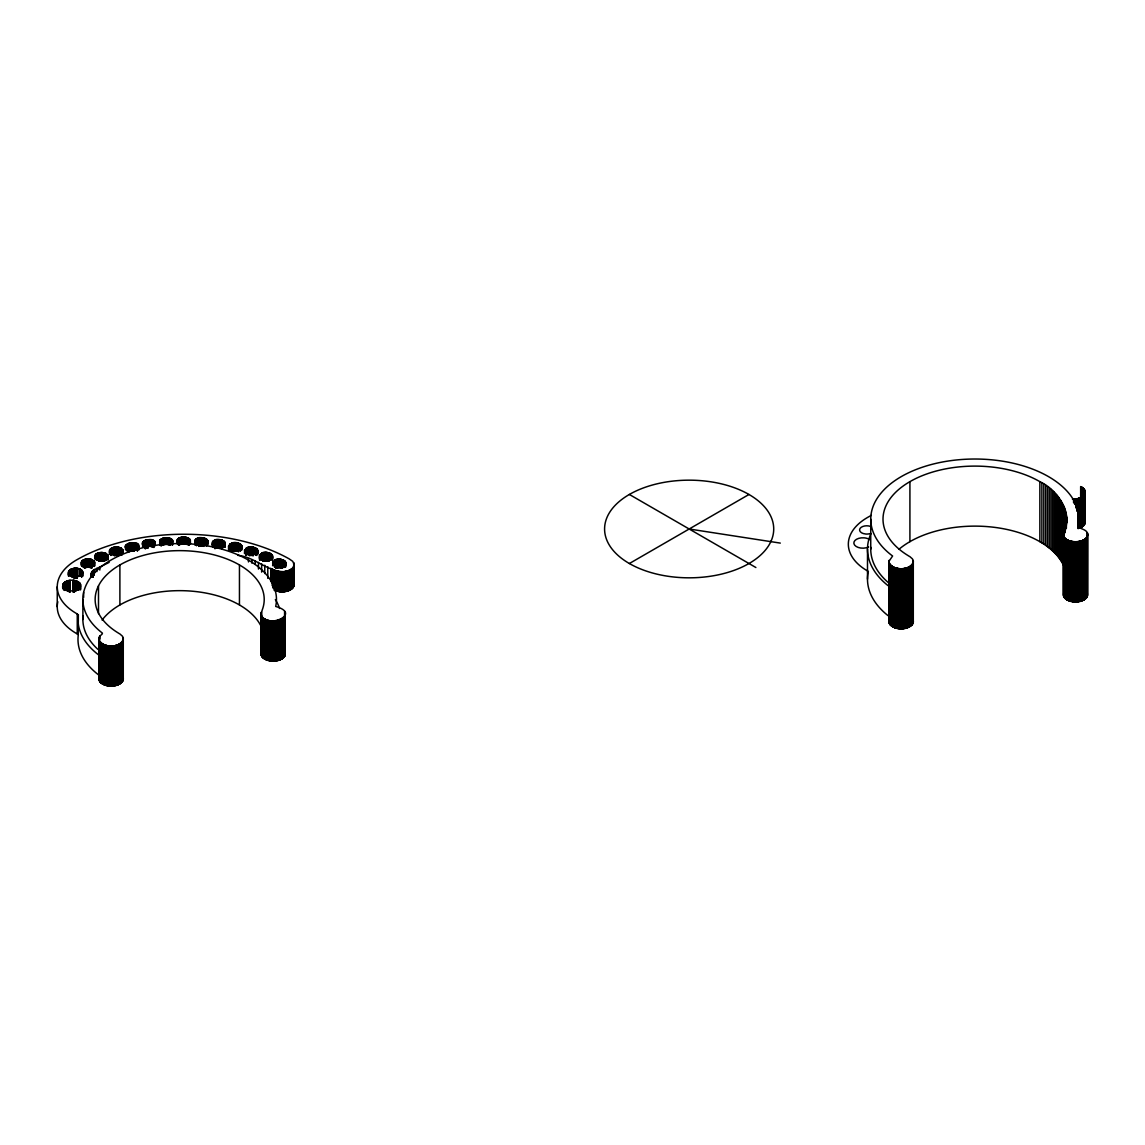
<?xml version="1.0" encoding="UTF-8"?>
<svg xmlns="http://www.w3.org/2000/svg" width="1145" height="1145" viewBox="0 0 1145 1145"><rect width="100%" height="100%" fill="white"/><g stroke="black" fill="none" stroke-linecap="round" stroke-linejoin="round"><path stroke-width="1.5" d="M91.242 573.717L93.79 569.995L109.147 562.395M98.856 638.767C97.998 635.446 105.082 634.044 101.375 632.298A96.795 55.876 0 0 1 155.605 545.321A96.795 55.876 0 0 1 275.702 606.449C306.058 615.223 256.051 632.426 262.176 610.099A84.53 48.806 0 0 0 157.366 552.377A84.53 48.806 0 0 0 118.049 632.856L119.051 633.5A12.252 7.07 0 0 1 119.896 633.958L122.415 636.176L123.345 638.767M98.856 678.785L99.028 677.683M123.345 638.996C120.411 648.585 101.79 648.585 98.856 638.996M123.345 679.014C120.411 688.589 101.79 688.589 98.856 679.014M294.165 564.771C293.535 569.609 287.781 571.283 283.631 571.67C267.114 571.512 254.505 556.756 237.874 555.368M294.165 584.78C291.961 592.724 280.597 592.91 274.256 590.19L274.256 570.181M888.863 561.479L892.599 556.012A104.138 60.127 0 0 1 883.625 490.189L885.242 488.543A104.138 60.127 0 0 1 1008.616 462.265A104.138 60.127 0 0 1 1078.204 526.686C1079.635 529.047 1088.437 529.348 1087.721 535.159C1086.533 540.225 1080.322 541.599 1075.813 541.742C1071.19 541.728 1064.979 540.512 1063.333 535.531C1073.237 514.549 1059.683 491.09 1039.86 481.644A91.886 53.056 0 0 0 910.948 481.057A91.886 53.056 0 0 0 907.899 555.468L909.073 556.212A12.252 7.07 0 0 1 909.917 556.67L912.436 558.889L913.366 561.479M888.863 621.506L889.121 620.175M913.366 561.708C910.432 571.283 891.798 571.283 888.863 561.708M913.366 621.721C910.432 631.31 891.798 631.31 888.863 621.721M1085.245 492.221C1084.315 497.86 1077.23 499.249 1072.421 499.177M1085.245 522.234L1083.442 525.827L1078.733 528.375L1078.733 498.361M135.783 550.044C149.909 536.146 107.458 546.222 133.822 550.487A6.755 3.907 0 0 0 134.509 550.387M294.165 564.557L292.734 561.351L289.098 558.832A155.033 89.51 0 0 0 280.697 554.466L280.325 554.294A151.483 87.464 0 0 0 80.107 557.958L77.173 559.59A65.494 37.814 0 0 0 77.259 613.949L78.189 615.767A101.69 58.71 0 0 0 99.329 655.441M78.347 614.579L78.189 635.776A101.69 58.71 0 0 0 99.329 675.45M1063.891 592.38C1060.8 605.09 1089.897 605.204 1087.163 592.552M62.861 584.794C63.404 592.809 79.592 592.981 80.737 585.152A9.003 5.195 0 0 0 80.422 584.093C76.2 577.738 60.814 579.055 62.775 588.673M68.571 571.885C69.015 577.853 78.948 577.896 82.283 574.089A7.171 4.136 0 0 0 82.64 573.473C83.17 565.387 64.907 566.889 68.514 576.078M228.585 546.036L229.057 548.24L231.82 550.044A6.755 3.907 0 0 0 233.78 550.487C251.385 550.63 235.169 535.903 228.585 546.036L228.513 549.772M109.82 550.301C109.505 554.581 115.559 555.411 118.751 554.667A6.755 3.907 0 0 0 120.611 554.08C130.172 546.966 105.555 542.959 109.705 554.252M81.481 562.152C81.138 567.004 88.523 567.519 91.915 566.117A6.755 3.907 0 0 0 93.461 565.286C99.415 557.629 77.874 556.055 81.424 565.687M261.69 651.448C257.983 664.458 288.683 664.315 284.604 651.305M95.035 555.611C94.505 560.234 101.418 560.993 104.71 559.905A6.755 3.907 0 0 0 106.428 559.189C114.171 551.976 91.643 548.942 95.035 558.946M177.131 543.746C173.825 532.082 199.001 538.322 186.864 544.49M170.906 544.49C179.965 534.443 150.138 537.377 163.034 545.077M244.572 550.072L244.758 552.276L246.991 554.08A6.755 3.907 0 0 0 248.851 554.667C271.064 555.039 244.844 537.449 244.5 553.607M212.355 542L212.283 544.991L215.875 547.138A6.755 3.907 0 0 0 217.922 547.439C237.444 545.65 211.782 531.595 212.355 545.335M259.428 555.425L259.428 557.443L261.174 559.189A6.755 3.907 0 0 0 262.892 559.905C285.992 561.751 260.588 542.2 259.342 558.946M272.71 562.209L272.71 564.227L274.456 565.973A6.755 3.907 0 0 0 276.174 566.689C299.274 568.535 273.87 548.985 272.624 565.73M194.936 540.368L195.237 543.345L199.43 545.406A6.755 3.907 0 0 0 201.534 545.55C219.94 542.386 193.233 530.321 194.836 543.904M154.861 545.535C158.869 533.184 130.015 543.116 148.263 547.424M154.017 546.194L152.958 546.737M629.406 563.512L748.959 494.483M871.173 515.407L868.253 517.053A65.494 37.814 0 0 0 868.339 571.412A107.401 62.002 0 0 0 888.005 615.624M689.175 529.004L780.303 543.102M871.188 526.657L868.869 525.97A7.171 4.136 0 0 0 860.167 528.303A7.171 4.136 0 0 0 863.273 533.541L865.763 534.028A7.171 4.136 0 0 0 870.772 533.355M180.738 544.49L177.776 542.787L177.131 540.411M1085.245 492.006L1084 489.001L1080.651 486.596L1080.651 527.645M629.406 494.483L755.886 567.519M57.822 601.74A65.494 37.814 0 0 0 77.259 633.944L78.347 634.588M898.882 549.357A91.886 53.056 0 0 1 1039.86 541.671C1050.28 547.711 1060.041 556.169 1064.564 567.605M91.242 573.888L92.373 576.45M293.721 582.805L294.165 584.565M1084.916 520.474L1085.245 522.02M913.109 620.175L913.366 621.506M123.102 677.468L123.345 678.785M1087.707 534.042L1087.693 595.4M1087.464 533.169L1087.435 596.273M1087.278 532.74L1087.249 596.702M1087.135 536.905L1087.006 597.132M1086.863 537.32L1086.719 597.547M1086.562 537.721L1086.562 597.747M1086.39 537.921L1086.39 597.948M1086.204 538.121L1086.018 598.334M1085.803 538.493L1085.803 598.52M1085.589 538.68L1085.589 598.706M1085.374 538.866L1085.374 598.892M1085.059 490.904L1085.059 523.337M1085.145 539.037L1085.145 599.064M1084.816 490.246L1084.816 523.995M1084.902 539.209L1084.902 599.236M1084.587 489.831L1084.587 524.424M1084.644 539.381L1084.644 599.408M1084.458 489.616L1084.458 524.625M1084.387 539.553L1084.387 599.565M1084.158 489.201L1084.158 525.04M1084.115 539.71L1084.115 599.722M1084 489.001L1084 525.24M1083.642 488.614L1083.642 525.627M1083.843 539.853L1083.843 599.88M1083.442 488.414L1083.442 525.827M1083.556 540.011L1083.556 600.023M1083.242 488.228L1083.242 526.013M1083.256 540.154L1083.256 600.166M1083.027 488.042L1083.027 526.199M1082.955 540.283L1082.955 600.309M1082.798 487.87L1082.798 526.371M1082.555 487.698L1082.555 526.543M1082.655 540.426L1082.655 600.438M1082.311 487.527L1082.311 526.714M1082.326 540.554L1082.326 600.567M1082.054 487.355L1082.054 526.886M1082.011 540.669L1082.011 600.696M1081.796 487.197L1081.796 527.043M1081.524 487.04L1081.524 527.201M1081.681 540.783L1081.681 600.81M1081.238 486.883L1081.238 527.358M1081.338 540.898L1081.338 600.91M1081.009 540.998L1081.009 601.025M1080.952 486.739L1080.952 527.501M1080.651 541.098L1080.651 601.111M1080.35 497.774L1080.35 527.788M1080.307 541.184L1080.307 601.211M1080.036 497.903L1080.036 527.917M1079.95 541.27L1079.95 601.282M1079.721 498.032L1079.721 528.045M1079.592 541.342L1079.592 601.368M1079.391 498.147L1079.391 528.16M1079.22 541.413L1079.22 601.44M1079.062 498.261L1079.062 528.274M1078.862 541.485L1078.862 601.497M1078.39 498.461L1078.39 528.475M1078.49 541.542L1078.49 601.554M1078.032 498.562L1078.032 528.575M1078.103 541.585L1078.103 601.612M1077.688 498.647L1077.688 511.014M1077.731 541.628L1077.731 601.655M1077.331 498.733L1077.331 511.085M1077.345 541.671L1077.345 601.697M1076.958 498.805L1076.958 511.171M1076.973 541.699L1076.973 601.726M1076.601 498.876L1076.601 507.707M1076.586 541.728L1076.586 601.74M1076.228 498.934L1076.228 507.765M1076.2 541.742L1076.2 601.755M1075.856 498.991L1075.856 507.822M1075.813 541.742L1075.813 601.769M1075.484 499.048L1075.484 504.344M1075.441 541.757L1075.441 601.769M1075.098 499.077L1075.098 504.372M1075.055 541.742L1075.055 601.769M1074.726 499.12L1074.726 504.415M1074.668 541.728L1074.668 601.755M1074.339 499.148L1074.339 502.684M1074.282 541.714L1074.282 601.74M1073.953 499.163L1073.953 502.698M1073.896 541.685L1073.896 601.712M1073.581 499.177L1073.581 502.712M1073.523 541.657L1073.523 601.683M1073.137 541.614L1073.137 601.64M1072.765 541.571L1072.765 601.597M1072.393 541.513L1072.393 601.54M1072.021 541.456L1072.021 601.483M1071.648 541.399L1071.648 601.411M1071.291 541.313L1071.291 601.34M1070.933 541.241L1070.933 601.268M1070.575 541.156L1070.575 601.182M1070.217 541.055L1070.217 601.082M1069.874 540.97L1069.874 600.982M1069.544 540.855L1069.544 600.882M1069.201 540.741L1069.201 600.767M1068.886 540.626L1068.886 600.653M1068.557 540.512L1068.557 600.524M1068.242 540.383L1068.242 600.395M1067.941 540.24L1067.941 600.266M1067.641 540.111L1067.641 600.123M1067.355 539.953L1067.355 599.98M1067.068 539.81L1067.068 599.837M1066.725 517.483L1066.725 522.778M1066.796 539.653L1066.796 599.679M1066.596 515.822L1066.596 522.879M1066.525 539.495L1066.525 599.508M1066.367 514.162L1066.367 528.289M1066.267 539.324L1066.267 599.35M1066.052 512.502L1066.052 528.389M1066.024 539.152L1066.024 599.178M1065.78 538.98L1065.78 599.007M1065.651 510.856L1065.651 528.503M1065.551 538.808L1065.551 598.821M1065.322 538.622L1065.322 598.649M1065.151 509.21L1065.151 532.625M1065.122 538.436L1065.122 598.463M1064.922 538.25L1064.922 598.262M1064.564 507.578L1064.564 532.296M1064.549 537.849L1064.735 598.076M1064.392 537.649L1064.392 597.676M1064.077 537.248L1064.235 597.475M1063.891 505.961L1063.948 597.06M1063.748 532.668L1063.719 596.631M1063.562 533.098L1063.533 596.202M1063.132 504.358L1063.29 595.328M1062.274 502.755L1062.274 562.782M1061.343 501.181L1061.343 561.207M1060.327 499.621L1060.327 559.647M1059.225 498.089L1059.225 558.102M1058.037 496.572L1058.037 556.584M1056.763 495.069L1056.763 555.096M1055.404 493.595L1055.404 553.622M1053.987 492.15L1053.987 552.176M1052.47 490.733L1052.47 550.745M1050.881 489.33L1050.881 549.357M1049.221 487.97L1049.221 547.997M1047.489 486.639L1047.489 546.666M1045.686 485.337L1045.686 545.364M1043.811 484.077L1043.811 544.09M1041.878 482.832L1041.878 542.859M1039.86 481.644L1039.86 541.671M913.295 560.821L913.295 622.393M913.18 560.377L913.109 623.052M913.023 563.24L912.823 623.696M912.708 563.884L912.579 624.111M912.436 564.299L912.436 624.326M912.279 564.499L912.121 624.726M911.95 564.9L911.95 624.927M911.763 565.1L911.763 625.113M911.563 565.286L911.563 625.313M911.348 565.473L911.348 625.499M911.134 565.659L910.919 625.857M910.676 566.016L910.676 626.029M910.432 566.188L910.432 626.2M910.175 566.346L910.175 626.372M909.917 481.644L909.917 541.671M909.917 566.517L909.917 626.53M909.645 566.675L909.645 626.687M909.359 566.818L909.359 626.845M909.073 566.975L909.073 626.988M908.772 567.104L908.772 627.131M908.472 567.247L908.472 627.274M908.157 567.376L908.157 627.403M907.842 567.505L907.842 627.532M907.513 567.619L907.513 627.646M907.183 567.734L907.183 627.761M906.854 567.848L906.854 627.861M906.511 567.949L906.511 627.961M906.153 568.034L906.153 628.061M905.809 568.12L905.809 628.147M905.452 568.206L905.452 628.233M905.08 568.278L905.08 628.304M904.722 568.349L904.722 628.376M904.35 568.407L904.35 628.433M903.977 568.464L903.977 628.49M903.605 568.521L903.605 628.533M903.219 568.564L903.219 628.576M902.847 568.593L902.847 628.619M902.46 568.621L902.46 628.648M902.074 568.636L902.074 628.662M901.688 568.65L901.688 628.677M901.301 568.664L901.301 628.691M900.929 568.664L900.929 628.691M900.543 568.65L900.543 628.677M900.156 568.636L900.156 628.662M899.77 568.621L899.77 628.648M899.383 568.593L899.383 628.619M899.011 568.564L899.011 628.576M898.625 568.521L898.625 628.533M898.252 568.464L898.252 628.49M897.88 568.407L897.88 628.433M897.508 568.349L897.508 628.376M897.15 568.278L897.15 628.304M896.778 568.206L896.778 628.233M896.421 568.12L896.421 628.147M896.077 568.034L896.077 628.061M895.719 567.949L895.719 627.961M895.376 567.848L895.376 627.861M895.046 567.734L895.046 627.761M894.717 567.619L894.717 627.646M894.388 567.505L894.388 627.532M894.073 567.376L894.073 627.403M893.758 567.247L893.758 627.274M893.458 567.104L893.458 627.131M893.157 566.975L893.157 626.988M892.871 566.818L892.871 626.845M892.585 566.675L892.585 626.687M892.313 566.517L892.313 626.53M892.055 566.346L892.055 626.372M891.798 566.188L891.798 626.2M891.554 566.016L891.554 626.029M891.311 565.845L891.311 625.857M890.882 565.473L891.096 625.685M890.667 565.286L890.667 625.313M890.466 565.1L890.466 625.113M890.28 564.9L890.28 624.927M889.951 564.499L890.109 624.726M889.794 564.299L889.794 624.326M889.522 563.884L889.651 624.111M889.207 563.24L889.407 623.696M889.05 560.377L889.121 623.052M888.935 560.821L888.935 622.393M870.744 519.157L870.744 549.171M867.495 549.171L867.495 579.184M294.036 563.669L294.036 585.667M293.821 563.011L293.821 586.326M293.721 562.796L293.621 586.755M293.506 566.961L293.378 587.17M293.234 567.376L293.234 587.371M293.077 567.577L292.92 587.786M292.734 567.977L292.734 587.986M292.548 568.163L292.548 588.172M292.361 568.364L292.147 588.559M291.932 568.736L291.932 588.745M291.703 568.908L291.703 588.916M291.474 569.079L291.474 589.088M291.231 569.251L291.231 589.26M290.973 569.423L290.973 589.432M290.715 569.58L290.715 589.589M290.429 569.738L290.429 589.747M290.157 569.895L290.157 589.904M289.871 570.038L289.871 590.047M289.57 570.181L289.57 590.19M289.27 570.324L289.27 590.333M288.955 570.453L288.955 590.462M288.64 570.582L288.64 590.577M288.311 570.697L288.311 590.706M287.982 570.811L287.982 590.82M287.638 570.911L287.638 590.92M287.295 571.011L287.295 591.02M286.951 571.112L286.951 591.121M286.594 571.198L286.594 591.206M286.236 571.283L286.236 591.292M285.763 562.209L285.849 565.73M285.878 571.355L285.878 591.364M285.549 561.809L285.663 567.004M285.506 571.427L285.506 591.435M285.262 561.436L285.42 566.632M285.234 612.575L285.205 655.241M285.091 561.265L285.091 566.26M285.148 571.484L285.148 591.493M284.976 611.931L285.033 655.67M284.905 561.093L284.905 566.088M284.776 571.541L284.776 591.55M284.733 611.502L284.819 656.099M284.49 560.764L284.49 567.433M284.604 611.287L284.561 656.514M284.261 560.606L284.261 567.276M284.389 571.584L284.389 591.593M284.404 616.711L284.404 656.715M284.017 560.449L284.017 567.118M284.246 616.912L284.074 657.115M284.017 571.627L284.017 591.636M283.888 617.298L283.888 657.316M283.76 560.32L283.76 566.99M283.631 571.67L283.631 591.679M283.702 617.498L283.702 657.516M283.502 560.177L283.502 566.847M283.502 617.685L283.502 657.702M283.216 560.062L283.216 566.732M283.259 571.698L283.259 591.707M283.287 617.871L283.058 658.06M282.93 559.948L282.93 566.603M282.872 571.713L282.872 591.722M282.829 618.228L282.829 658.246M282.615 559.833L282.615 568.178M282.586 618.4L282.586 658.418M282.486 571.727L282.486 591.736M282.314 559.733L282.314 568.077M282.343 618.572L282.343 658.575M281.985 559.647L281.985 567.992M282.099 571.741L282.099 591.736M282.071 618.729L282.071 658.747M281.67 559.576L281.67 567.906M281.713 571.741L281.713 591.736M281.813 618.887L281.813 658.905M281.527 619.044L281.527 659.062M281.327 559.504L281.327 567.834M281.327 571.727L281.327 591.736M281.241 619.187L281.241 659.205M280.997 559.447L280.997 567.777M280.954 571.713L280.954 591.722M280.954 619.331L280.954 659.348M280.654 559.404L280.654 567.734M280.568 571.698L280.568 591.707M280.654 619.474L280.654 659.491M280.296 559.361L280.296 567.691M280.339 619.602L280.339 659.62M280.181 571.67L280.181 591.679M280.024 619.731L280.024 659.749M279.952 559.332L279.952 567.662M279.809 571.627L279.809 591.636M279.595 559.318L279.595 567.648M279.695 619.86L279.695 659.864M279.423 571.584L279.423 591.593M279.366 619.975L279.366 659.978M279.237 559.318L279.237 567.648M279.051 571.541L279.051 591.55M279.036 620.075L279.036 660.092M278.893 559.318L278.893 567.648M278.536 559.332L278.536 567.662M278.679 571.484L278.679 591.493M278.693 620.175L278.693 660.193M278.307 571.427L278.307 591.435M278.349 620.275L278.349 660.293M278.178 559.361L278.178 567.691M277.834 559.404L277.834 567.734M277.934 571.355L277.934 591.364M277.992 620.375L277.992 660.379M277.577 571.283L277.577 591.292M277.634 620.447L277.634 660.465M277.491 559.447L277.491 567.777M277.147 559.504L277.147 567.834M277.219 571.198L277.219 591.206M277.276 620.533L277.276 660.55M276.875 571.112L276.875 591.121M276.918 620.604L276.918 660.622M276.818 559.576L276.818 567.906M276.489 559.647L276.489 567.992M276.517 571.011L276.517 591.02M276.546 620.662L276.546 660.679M276.174 559.733L276.174 568.077M276.174 570.911L276.174 590.92M276.174 620.719L276.174 660.737M275.859 559.833L275.859 568.178M275.845 570.811L275.845 590.82M275.802 620.776L275.802 660.794M275.559 559.948L275.559 566.603M275.516 570.697L275.516 590.706M275.272 560.062L275.272 566.732M275.415 620.819L275.415 660.837M274.986 560.177L274.986 566.847M275.186 570.582L275.186 590.577M275.043 620.848L275.043 660.865M274.714 560.32L274.714 566.99M274.872 570.453L274.872 590.462M274.557 570.324L274.557 590.333M274.657 620.891L274.657 660.894M274.456 560.449L274.456 567.118M274.285 620.905L274.285 660.923M273.956 570.038L273.956 588.387M273.898 620.919L273.898 660.937M273.669 569.895L273.669 588.229M273.383 569.738L273.383 588.086M273.512 620.933L273.512 660.951M273.068 561.622L273.068 564.957M273.111 569.58L273.111 587.929M273.125 620.933L273.125 660.951M272.939 561.809L272.811 565.344M272.853 569.423L272.853 586.097M272.567 555.611L272.71 559.962M272.596 569.251L272.596 585.925M272.739 620.933L272.739 660.951M272.381 555.225L272.481 558.76M272.353 569.079L272.353 585.753M272.353 620.919L272.353 660.937M272.138 554.838L272.267 560.034M271.98 554.652L271.98 559.662M271.966 620.905L271.966 660.908M271.623 554.309L271.809 559.476M271.422 554.137L271.422 559.132M271.594 620.876L271.594 660.894M271.208 553.98L271.208 558.975M271.208 620.848L271.208 660.851M270.979 553.822L270.979 558.817M270.735 553.665L270.735 560.334M270.735 568.264L270.735 581.603M270.835 620.805L270.835 660.822M270.478 553.522L270.478 560.191M270.449 620.762L270.449 660.765M270.206 553.393L270.206 560.062M270.077 620.704L270.077 660.722M269.934 553.278L269.934 559.948M269.705 620.647L269.705 660.665M269.633 553.149L269.633 559.819M269.333 553.049L269.333 559.719M269.347 620.576L269.347 660.593M269.032 552.949L269.032 561.293M268.975 620.504L268.975 660.522M268.703 552.863L268.703 561.193M268.617 620.418L268.617 660.436M268.374 552.792L268.374 561.122M268.044 552.72L268.044 561.05M268.259 620.332L268.259 660.35M267.916 620.246L267.916 660.264M267.701 552.663L267.701 560.993M267.787 566.718L267.787 578.382M267.572 620.146L267.572 660.164M267.358 552.606L267.358 560.95M267.229 620.046L267.229 660.064M267.014 552.577L267.014 560.907M266.899 619.932L266.899 659.949M266.67 552.548L266.67 560.878M266.57 619.817L266.57 659.835M266.313 552.534L266.313 560.864M266.255 619.688L266.255 659.706M265.955 552.52L265.955 560.864M265.941 619.559L265.941 659.577M265.611 552.534L265.611 560.864M265.626 619.431L265.626 659.448M265.254 552.548L265.254 560.878M265.325 619.288L265.325 659.305M265.039 619.144L265.039 659.162M264.896 552.577L264.896 560.907M264.753 565.215L264.753 573.559M264.753 618.987L264.753 659.005M264.552 552.606L264.552 560.95M264.481 618.844L264.481 658.847M264.209 552.663L264.209 560.993M264.209 618.672L264.209 658.69M263.865 552.72L263.865 561.05M263.951 618.515L263.951 658.532M263.536 552.792L263.536 561.122M263.708 618.343L263.708 658.361M263.464 618.171L263.464 658.189M263.207 552.863L263.207 561.193M263.235 617.985L263.235 658.003M262.892 552.949L262.892 561.293M262.806 617.627L263.021 657.817M262.577 553.049L262.577 559.719M262.606 617.427L262.606 657.445M262.42 617.241L262.42 657.259M262.277 553.149L262.277 559.819M262.076 616.84L262.248 657.058M261.99 553.278L261.99 559.948M261.919 616.64L261.919 656.658M261.704 553.393L261.704 560.062M261.647 563.784L261.647 572.114M261.647 616.225L261.776 656.443M261.432 553.522L261.432 560.191M261.403 615.795L261.518 656.028M261.174 553.665L261.174 560.334M261.332 612.074L261.303 655.598M261.103 612.718L261.074 654.94M259.786 554.838L259.786 559.848M259.643 555.024L259.643 560.034M258.455 562.395L258.455 569.065M257.782 550.301L257.897 554.252M257.625 549.915L257.711 553.436M257.396 549.528L257.525 553.049M257.095 549.156L257.253 554.337M256.924 548.97L256.924 553.98M256.723 548.798L256.723 555.468M256.523 548.641L256.523 555.311M256.294 548.484L256.294 555.153M256.065 548.326L256.065 554.996M255.822 548.183L255.822 554.853M255.55 548.04L255.55 554.71M255.278 547.911L255.278 554.581M255.192 561.064L255.192 564.399M254.991 547.797L254.991 554.466M254.705 547.682L254.705 554.352M254.39 547.582L254.39 554.252M254.076 547.482L254.076 554.151M253.761 547.396L253.761 554.065M253.431 547.324L253.431 555.668M253.088 547.267L253.088 555.597M252.744 547.21L252.744 555.54M252.401 547.167L252.401 555.497M252.057 547.138L252.057 555.468M251.857 559.805L251.857 563.14M251.7 547.11L251.7 555.439M251.356 547.095L251.356 555.439M250.998 547.095L250.998 555.439M250.641 547.11L250.641 555.439M250.297 547.124L250.297 555.468M249.939 547.153L249.939 555.497M249.596 547.195L249.596 555.54M249.252 547.253L249.252 555.583M248.909 547.31L248.909 553.98M248.579 547.382L248.579 554.051M248.265 547.467L248.265 554.137M248.451 558.603L248.451 561.937M247.95 547.553L247.95 554.223M247.635 547.668L247.635 554.323M247.334 547.768L247.334 554.438M247.048 547.897L247.048 554.566M246.776 548.011L246.776 554.681M246.518 548.154L246.518 554.824M246.261 548.298L246.261 554.967M246.018 548.455L246.018 555.125M245.803 548.612L245.803 555.282M244.672 549.872L244.672 553.207M241.795 545.707L242.01 549.858M241.595 545.321L241.709 548.856M241.452 545.135L241.452 548.469M241.137 544.762L241.137 549.772M240.965 544.591L240.965 549.6M240.765 544.419L240.765 549.428M240.55 544.261L240.55 550.931M240.321 544.104L240.321 550.774M240.078 543.947L240.078 550.616M239.835 543.818L239.835 550.487M239.563 543.675L239.563 550.344M239.448 564.943L239.448 604.946M239.291 543.546L239.291 550.215M238.99 543.431L238.99 550.101M238.69 543.331L238.69 551.661M238.389 543.231L238.389 551.561M238.074 543.131L238.074 551.475M237.745 543.059L237.745 551.389M237.416 542.988L237.416 551.317M237.072 542.93L237.072 551.26M236.729 542.873L236.729 551.217M236.385 542.83L236.385 551.174M236.027 542.802L236.027 551.146M235.684 542.787L235.684 551.131M235.326 542.787L235.326 551.117M234.968 542.787L234.968 551.117M234.625 542.802L234.625 551.131M234.267 542.83L234.267 551.16M233.923 542.859L233.923 551.189M233.58 542.902L233.58 551.246M233.237 542.959L233.237 551.303M232.893 543.031L232.893 551.36M232.578 543.102L232.578 551.432M232.249 543.188L232.249 551.518M231.934 543.288L231.934 551.618M231.633 543.388L231.633 550.058M231.347 543.503L231.347 550.172M231.061 543.632L231.061 550.301M230.789 543.76L230.789 550.43M230.531 543.889L230.531 550.559M230.274 544.047L230.274 550.716M230.045 544.19L230.045 550.859M229.83 544.362L229.83 549.357M229.63 544.519L229.444 549.7M225.164 542.701L225.221 546.237M224.964 542.301L224.964 547.31M224.706 541.928L224.849 547.124M224.549 541.742L224.549 546.752M224.191 541.399L224.377 546.566M223.991 541.227L223.991 546.222M223.776 541.07L223.776 546.065M223.533 540.912L223.533 545.907M223.289 540.769L223.289 547.439M223.032 540.626L223.032 547.296M222.76 540.497L222.76 547.167M222.473 540.368L222.473 548.713M222.187 540.254L222.187 548.598M221.887 540.154L221.887 548.484M221.572 540.054L221.572 548.398M221.243 539.968L221.243 548.312M220.913 539.896L220.913 548.226M220.584 539.825L220.584 548.169M220.241 539.767L220.241 548.111M219.897 539.724L219.897 548.069M219.554 539.696L219.554 548.026M219.196 539.667L219.196 547.997M218.838 539.653L218.838 547.983M218.495 539.653L218.495 547.983M218.137 539.653L218.137 547.997M217.779 539.681L217.779 548.011M217.435 539.71L217.435 548.04M217.092 539.739L217.092 548.083M216.748 539.796L216.748 548.126M216.405 539.853L216.405 548.183M216.076 539.925L216.076 548.255M215.747 540.011L215.747 548.341M215.432 540.096L215.432 548.426M215.117 540.197L215.117 548.527M214.816 540.297L214.816 548.641M214.53 540.426L214.53 547.095M214.258 540.54L214.258 547.21M213.986 540.683L213.986 547.353M213.729 540.826L213.729 547.496M213.485 540.97L213.485 545.979M213.271 541.127L213.271 546.136M213.056 541.284L213.056 546.294M212.855 541.456L212.855 546.466M212.669 541.642L212.512 546.823M207.789 540.526L207.889 544.061M207.546 540.139L207.546 545.149M207.245 539.767L207.402 544.963M207.059 539.596L207.059 544.605M206.873 539.424L206.873 544.433M206.658 539.266L206.658 545.936M206.429 539.109L206.429 545.779M206.2 538.952L206.2 545.621M205.943 538.808L205.943 545.478M205.685 538.68L205.685 545.335M205.413 538.551L205.413 545.22M205.112 538.422L205.112 545.092M204.826 538.322L204.826 544.991M204.511 538.207L204.511 544.877M204.196 538.121L204.196 544.791M203.867 538.035L203.867 546.38M203.538 537.964L203.538 546.308M203.209 537.907L203.209 546.237M202.865 537.849L202.865 546.194M202.522 537.806L202.522 546.151M202.164 537.778L202.164 546.122M201.821 537.764L201.821 546.093M201.463 537.749L201.463 546.093M201.105 537.749L201.105 546.093M200.761 537.764L200.761 546.108M200.404 537.792L200.404 546.122M200.06 537.821L200.06 546.151M199.702 537.864L199.702 546.194M199.373 537.921L199.373 546.251M199.03 537.978L199.03 546.322M198.7 538.05L198.7 546.394M198.371 538.136L198.371 544.805M198.071 538.236L198.071 544.905M197.756 538.336L197.756 545.006M197.47 538.451L197.47 545.12M197.183 538.565L197.183 545.235M196.897 538.694L196.897 545.364M196.639 538.837L196.639 545.507M196.396 538.98L196.396 545.65M196.153 539.138L196.153 544.133M195.938 539.295L195.938 544.29M195.723 539.467L195.537 544.634M195.366 539.81L195.366 544.805M195.208 539.996L195.065 545.177M190.328 540.011L190.471 543.746M190.113 539.624L190.227 543.145M189.827 539.252L189.97 542.759M189.655 539.066L189.655 544.061M189.469 538.894L189.469 543.889M189.268 538.722L189.268 543.732M189.054 538.565L189.054 545.235M188.825 538.408L188.825 545.077M188.581 538.264L188.581 544.92M188.324 538.121L188.324 544.791M188.052 537.978L188.052 544.648M187.78 537.864L187.78 544.533M187.479 537.749L187.479 544.419M187.179 537.635L187.179 544.304M186.864 537.535L186.864 544.204M186.549 537.449L186.549 544.118M186.22 537.377L186.22 544.047M185.891 537.306L185.891 543.975M185.547 537.248L185.547 543.918M185.204 537.205L185.204 543.875M184.86 537.162L184.86 543.832M184.502 537.134L184.502 543.803M184.159 537.119L184.159 543.789M183.801 537.119L183.801 543.789M183.443 537.119L183.443 543.789M183.1 537.134L183.1 543.803M182.742 537.162L182.742 543.832M182.398 537.205L182.398 543.875M182.055 537.248L182.055 543.918M181.711 537.306L181.711 543.975M181.382 537.377L181.382 544.047M181.053 537.449L181.053 544.118M180.738 537.535L180.738 544.204M180.423 537.635L180.423 544.304M180.123 537.749L180.123 544.419M179.822 537.864L179.822 544.533M179.55 537.978L179.55 544.648M179.278 538.121L179.278 544.791M179.021 538.264L179.021 544.92M178.777 538.408L178.777 545.077M178.548 538.565L178.548 545.235M178.334 538.722L178.133 543.889M177.947 539.066L177.947 544.061M177.776 539.252L177.632 542.759M177.489 539.624L177.489 542.959M177.375 539.81L177.189 543.546M172.666 540.368L172.78 543.904M172.394 539.996L172.537 545.177M172.237 539.81L172.237 544.805M172.065 539.639L172.065 544.634M171.664 539.295L171.879 544.462M171.449 539.138L171.449 544.133M171.206 538.98L171.206 543.989M170.963 538.837L170.963 543.832M170.705 538.694L170.705 543.703M170.419 538.565L170.419 545.235M170.147 538.451L170.147 545.12M169.846 538.336L169.846 545.006M169.546 538.236L169.546 544.905M169.231 538.136L169.231 544.805M168.902 538.05L168.902 544.719M168.573 537.978L168.573 544.648M168.243 537.921L168.243 544.591M167.9 537.864L167.9 544.533M167.556 537.821L167.556 544.49M167.199 537.792L167.199 544.462M166.855 537.764L166.855 544.433M166.497 537.749L166.497 544.419M166.139 537.749L166.139 544.419M165.782 537.764L165.782 544.433M165.438 537.778L165.438 544.447M165.08 537.806L165.08 544.476M164.737 537.849L164.737 544.519M164.393 537.907L164.393 544.576M164.064 537.964L164.064 544.634M163.735 538.035L163.735 544.705M163.406 538.121L163.406 544.791M163.091 538.207L163.091 544.877M162.776 538.322L162.776 544.991M162.49 538.422L162.49 545.092M162.204 538.551L162.204 545.22M161.917 538.68L161.917 545.335M161.66 538.808L161.66 545.478M161.402 538.952L161.402 545.621M161.173 539.109L160.944 545.936M160.729 539.424L160.729 544.433M160.543 539.596L160.543 544.605M160.357 539.767L160.357 544.777M160.2 539.953L160.057 545.149M159.928 540.325L159.813 543.861M159.713 540.726L159.713 544.061M155.248 542L155.248 545.335M155.09 541.814L155.09 545.149M154.747 541.456L154.933 544.977M154.546 541.284L154.546 546.294M154.332 541.127L154.332 546.136M154.117 540.97L154.117 545.979M153.874 540.826L153.874 547.496M153.616 540.683L153.616 547.353M153.344 540.54L153.344 547.21M153.072 540.426L153.072 547.095M152.786 540.297L152.786 546.966M152.485 540.197L152.485 546.866M152.17 540.096L152.17 546.766M151.856 540.011L151.856 546.68M151.526 539.925L151.526 546.594M151.197 539.853L151.197 546.523M150.854 539.796L150.854 546.466M150.51 539.739L150.51 546.408M150.167 539.71L150.167 546.38M149.823 539.681L149.823 546.351M149.465 539.653L149.465 546.322M149.108 539.653L149.108 546.322M148.764 539.653L148.764 546.322M148.406 539.667L148.406 546.337M148.048 539.696L148.048 548.026M147.705 539.724L147.705 548.069M147.361 539.767L147.361 548.111M147.018 539.825L147.018 548.169M146.689 539.896L146.689 548.226M146.36 539.968L146.36 548.312M146.03 540.054L146.03 548.398M145.73 540.154L145.73 548.484M145.415 540.254L145.415 548.598M145.129 540.368L145.129 548.713M144.843 540.497L144.843 547.167M144.571 540.626L144.571 547.296M144.313 540.769L144.313 547.439M144.07 540.912L144.07 545.907M143.841 541.07L143.841 546.065M143.612 541.227L143.612 546.222M143.411 541.399L143.411 546.394M143.225 541.571L143.053 546.752M142.896 541.928L142.896 546.924M142.753 542.115L142.638 547.31M139.017 546.036L139.089 549.772M138.159 544.691L138.159 549.7M137.972 544.519L137.972 549.528M137.557 544.19L137.557 550.859M137.328 544.047L137.328 550.716M137.071 543.889L137.071 550.559M136.813 543.76L136.813 550.43M136.541 543.632L136.541 550.301M136.269 543.503L136.269 550.172M135.969 543.388L135.969 550.058M135.668 543.288L135.668 549.958M135.353 543.188L135.353 549.858M135.038 543.102L135.038 549.772M134.709 543.031L134.709 549.7M134.366 542.959L134.366 551.303M134.022 542.902L134.022 551.246M133.679 542.859L133.679 551.189M133.335 542.83L133.335 551.16M132.977 542.802L132.977 551.131M132.634 542.787L132.634 551.117M132.276 542.787L132.276 551.117M131.918 542.787L131.918 551.131M131.575 542.802L131.575 551.146M131.217 542.83L131.217 551.174M130.873 542.873L130.873 551.217M130.53 542.93L130.53 551.26M130.186 542.988L130.186 551.317M129.857 543.059L129.857 551.389M129.528 543.131L129.528 551.475M129.213 543.231L129.213 551.561M128.913 543.331L128.913 551.661M128.612 543.431L128.612 550.101M128.312 543.546L128.312 550.215M128.04 543.675L128.04 550.344M127.768 543.818L127.768 550.487M127.524 543.947L127.524 550.616M127.281 544.104L127.281 550.774M127.052 544.261L127.052 550.931M126.637 544.591L126.637 549.6M126.465 544.762L126.465 549.772M126.293 544.948L126.15 548.469M126.007 545.321L125.893 548.856M125.807 545.707L125.664 549.443M125.621 546.322L125.592 549.858M123.274 638.108L123.274 679.672M123.03 550.072L123.03 553.407M123.102 637.45L123.016 680.545M122.93 549.872L122.93 553.207M122.916 640.756L122.816 680.974M122.687 641.171L122.558 681.404M122.415 641.586L122.415 681.604M122.272 641.801L122.1 682.005M121.928 642.188L121.928 682.205M121.585 548.455L121.799 555.282M121.742 642.388L121.742 682.406M121.341 548.298L121.341 554.967M121.542 642.574L121.341 682.778M121.127 642.946L121.127 682.964M121.098 548.154L121.098 554.824M120.898 643.132L120.898 683.15M120.826 548.011L120.826 554.681M120.669 643.304L120.669 683.322M120.554 547.897L120.554 554.566M120.411 643.476L120.411 683.493M120.268 547.768L120.268 554.438M120.168 643.647L120.168 683.665M119.967 547.668L119.967 554.323M119.896 564.943L119.896 604.946M119.896 643.805L119.896 683.823M119.652 547.553L119.652 554.223M119.624 643.962L119.624 683.98M119.338 547.467L119.338 554.137M119.352 644.12L119.352 684.123M119.023 547.382L119.023 554.051M119.051 644.263L119.051 684.281M118.765 644.406L118.765 684.424M118.694 547.31L118.694 553.98M118.35 547.253L118.35 555.583M118.45 644.535L118.45 684.553M118.007 547.195L118.007 555.54M118.15 644.664L118.15 684.681M117.82 644.792L117.82 684.81M117.663 547.153L117.663 555.497M117.32 547.124L117.32 555.468M117.506 644.921L117.506 684.925M117.176 645.021L117.176 685.039M116.962 547.11L116.962 555.439M116.833 645.136L116.833 685.154M116.604 547.095L116.604 555.439M116.489 645.236L116.489 685.254M116.246 547.095L116.246 555.439M116.146 645.336L116.146 685.34M115.903 547.11L115.903 555.439M115.788 645.422L115.788 685.44M115.545 547.138L115.545 555.468M115.43 645.494L115.43 685.511M115.201 547.167L115.201 555.497M115.073 645.58L115.073 685.583M114.858 547.21L114.858 555.54M114.7 645.651L114.7 685.655M114.514 547.267L114.514 555.597M114.171 547.324L114.171 555.668M114.328 645.708L114.328 685.726M113.956 645.766L113.956 685.769M113.842 547.396L113.842 554.065M113.527 547.482L113.527 554.151M113.584 645.809L113.584 685.826M113.212 547.582L113.212 554.252M113.212 645.852L113.212 685.869M112.897 547.682L112.897 554.352M112.825 645.88L112.825 685.898M112.611 547.797L112.611 554.466M112.325 547.911L112.325 554.581M112.439 645.909L112.439 685.927M112.053 548.04L112.053 554.71M112.067 645.937L112.067 685.955M111.781 548.183L111.781 554.853M111.68 645.952L111.68 685.969M111.537 548.326L111.537 554.996M111.308 548.484L111.079 555.311M111.294 645.952L111.294 685.969M110.879 548.798L110.879 555.468M110.908 645.952L110.908 685.969M110.679 548.97L110.679 553.98M110.507 549.156L110.507 554.151M110.521 645.952L110.521 685.969M110.349 549.342L110.349 554.337M110.135 645.937L110.135 685.955M110.077 549.714L109.891 553.436M109.763 645.909L109.763 685.927M109.376 645.88L109.376 685.898M108.99 645.852L108.99 685.869M108.618 645.809L108.618 685.826M108.26 555.611L108.26 558.946M108.245 645.766L108.245 685.769M108.074 555.225L108.174 558.76M107.816 554.838L107.959 560.034M107.873 645.708L107.873 685.726M107.501 645.651L107.501 685.655M107.129 645.58L107.129 685.583M106.771 645.494L106.771 685.511M106.428 553.665L106.428 560.334M106.413 645.422L106.413 685.44M106.17 553.522L106.17 560.191M105.898 553.393L105.898 560.062M106.056 645.336L106.056 685.34M105.612 553.278L105.612 559.948M105.712 645.236L105.712 685.254M105.369 645.136L105.369 685.154M105.326 553.149L105.326 559.819M105.025 553.049L105.025 559.719M105.025 645.021L105.025 685.039M104.71 552.949L104.71 561.293M104.696 644.921L104.696 684.925M104.395 552.863L104.395 561.193M104.381 644.792L104.381 684.81M104.066 552.792L104.066 561.122M104.052 644.664L104.052 684.681M103.737 552.72L103.737 561.05M103.751 644.535L103.751 684.553M103.393 552.663L103.393 560.993M103.436 644.406L103.436 684.424M103.05 552.606L103.05 560.95M103.15 644.263L103.15 684.281M102.85 644.12L102.85 684.123M102.707 552.577L102.707 560.907M102.578 643.962L102.578 683.98M102.349 552.548L102.349 560.878M102.306 643.805L102.306 683.823M102.034 643.647L102.034 683.665M102.005 552.534L102.005 560.864M101.79 643.476L101.79 683.493M101.647 552.52L101.647 560.864M101.533 643.304L101.533 683.322M101.304 643.132L101.304 683.15M101.29 552.534L101.29 560.864M101.075 642.946L101.075 682.964M100.932 552.548L100.932 560.878M100.86 642.76L100.86 682.778M100.588 552.577L100.588 560.907M100.66 642.574L100.66 682.592M100.459 642.388L100.459 682.406M100.245 552.606L100.245 560.95M100.273 642.188L100.273 682.205M99.901 552.663L99.901 560.993M100.102 635.776L100.102 639.11M99.93 641.801L100.102 682.005M99.815 566.718L99.815 570.053M99.644 641.386L99.787 681.604M99.558 552.72L99.558 561.05M99.386 640.957L99.515 681.189M99.229 552.792L99.229 561.122M99.186 640.542L99.286 680.76M99.028 637.665L99.1 680.33M98.899 552.863L98.899 561.193M98.885 638.323L98.885 679.457M98.57 552.949L98.57 561.293M98.499 585.839L98.499 613.663M98.27 553.049L98.27 559.719M97.969 553.149L97.969 559.819M97.668 553.278L97.668 559.948M97.397 553.393L97.397 560.062M97.125 553.522L97.125 560.191M96.867 553.665L96.867 560.334M96.867 568.264L96.867 571.598M96.624 553.822L96.624 558.817M96.395 553.98L96.395 558.975M96.18 554.137L96.18 559.132M95.98 554.309L95.98 559.304M95.794 554.481L95.622 559.662M95.464 554.838L95.336 558.359M95.221 555.225L95.121 558.76M94.706 561.995L94.82 565.73M94.763 569.394L94.677 572.843M94.377 561.408L94.377 566.417M94.233 561.222L94.233 566.231M94.219 569.738L94.219 574.747M93.904 560.864L94.076 566.045M94.005 569.866L94.005 574.876M93.79 569.995L93.79 575.005M93.589 570.138L93.589 575.133M93.389 570.267L93.203 577.08M93.017 570.553L93.017 577.223M92.845 570.697L92.845 575.706M92.688 570.854L92.53 576.007M92.258 559.805L92.258 566.474M92.373 571.155L92.244 576.321M92.101 571.484L92.101 576.479M91.972 559.69L91.972 568.02M91.986 571.641L91.772 576.98M91.686 559.576L91.686 567.906M91.672 572.142L91.586 577.309M91.371 559.476L91.371 567.806M91.514 572.486L91.299 576.522M91.056 559.375L91.056 567.705M91.271 573.359L91.242 577.223M90.741 559.29L90.741 567.634M90.412 559.218L90.412 567.548M90.069 559.146L90.069 567.491M89.739 559.103L89.739 567.433M89.382 559.061L89.382 567.39M89.038 559.018L89.038 567.362M88.68 559.003L88.68 567.333M88.337 558.989L88.337 567.319M87.979 558.989L87.979 567.319M87.621 559.003L87.621 567.333M87.278 559.018L87.278 567.347M86.92 559.046L86.92 567.39M86.576 559.089L86.576 567.419M86.233 559.146L86.233 567.476M85.904 559.204L85.904 567.534M85.56 559.275L85.56 567.605M85.245 559.361L85.245 567.691M84.93 559.447L84.93 567.791M84.615 559.547L84.615 567.891M84.315 559.662L84.315 567.992M84.029 559.776L84.029 566.446M83.757 559.905L83.757 566.575M83.642 592.452L83.642 597.447M83.499 560.048L83.499 566.718M83.241 560.191L83.241 566.861M82.998 560.334L82.998 567.004M82.784 560.492L82.784 565.501M82.741 571.741L82.826 576.164M82.884 599.45L82.884 619.459M82.569 560.664L82.569 565.659M82.469 571.112L82.469 576.121M82.383 560.835L82.383 565.83M82.34 570.911L82.34 575.921M82.197 561.007L82.039 566.188M82.011 570.525L82.182 575.72M81.896 561.379L81.896 566.374M81.825 570.339L81.825 576.994M81.653 561.766L81.553 565.286M81.624 570.153L81.624 576.822M81.409 569.967L81.409 576.636M81.18 569.795L81.18 576.465M80.937 569.637L80.937 576.307M80.665 569.48L80.665 576.15M80.68 586.24L80.594 589.847M80.393 569.337L80.393 576.007M80.422 584.093L80.422 589.088M80.107 569.194L80.107 575.863M80.107 583.578L80.279 588.831M79.921 583.32L79.921 588.33M79.706 583.077L79.706 589.747M79.477 582.848L79.477 589.518M79.234 582.619L79.234 589.289M78.948 582.39L78.948 589.06M78.661 582.175L78.661 588.845M78.347 581.975L78.347 590.305M78.017 581.774L78.017 590.119M77.788 568.507L77.788 576.837M77.674 581.603L77.674 589.933M77.416 568.45L77.416 576.779M77.302 581.431L77.302 589.761M77.259 613.949L77.259 633.944M77.058 568.392L77.058 578.397M76.93 581.259L76.93 589.603M76.686 568.364L76.686 578.368M76.529 581.116L76.529 589.446M76.314 568.335L76.314 578.339M76.128 580.973L76.128 590.977M75.928 568.321L75.928 578.325M75.556 568.321L75.556 578.325M75.713 580.844L75.713 590.849M75.184 568.335L75.184 578.325M75.284 580.73L75.284 590.734M74.84 580.63L74.84 590.634M74.811 568.349L74.811 578.354M74.439 568.378L74.439 578.382M74.396 580.544L74.396 592.223M74.067 568.421L74.067 578.425M73.938 580.472L73.938 592.151M73.709 568.478L73.709 576.808M73.48 580.415L73.48 592.094M73.352 568.55L73.352 576.88M72.994 568.621L72.994 576.951M73.022 580.372L73.022 592.051M72.65 568.707L72.65 577.037M72.321 568.807L72.321 577.137M71.992 568.908L71.992 577.237M71.677 569.022L71.677 575.692M71.362 569.151L71.362 575.82M71.076 569.28L71.076 575.949M70.79 569.423L70.79 576.092M70.518 569.58L70.518 576.25M70.26 569.738L70.26 574.747M70.203 580.4L70.203 592.065M70.031 569.909L70.031 574.904M69.802 570.081L69.602 575.262M69.745 580.458L69.745 592.122M69.401 570.453L69.401 575.448M69.23 570.639L69.23 575.649M69.287 580.529L69.287 592.194M69.072 570.84L68.943 576.035M68.814 571.24L68.628 575.005M68.843 580.601L68.843 590.605M68.399 580.701L68.399 590.706M67.97 580.816L67.97 590.806M67.541 580.93L67.541 590.934M67.126 581.059L67.126 591.063M66.739 581.216L66.739 589.546M66.353 581.374L66.353 589.704M65.981 581.531L65.981 589.875M65.623 581.717L65.623 590.047M65.294 581.903L65.294 590.247M64.979 582.104L64.979 590.448M64.678 582.318L64.678 588.988M64.392 582.533L64.392 589.203M64.134 582.762L64.134 589.432M63.891 583.005L63.891 589.661M63.676 583.234L63.676 589.904M63.476 583.492L63.476 588.487M63.304 583.735L63.304 588.745M63.032 584.265L62.932 587.857M57.25 586.77L57.25 606.778M888.749 582.962A104.138 60.127 0 0 1 870.801 547.281M888.005 585.61A107.401 62.002 0 0 1 870.873 533.742M868.64 546.966A9.003 5.195 0 0 1 866.221 547.797L863.473 548.169A9.003 5.195 0 0 1 853.912 543.617A9.003 5.195 0 0 1 861.283 537.864L864.103 537.835A9.003 5.195 0 0 1 869.742 539.639M97.955 649.401A96.795 55.876 0 0 1 83.07 615.953M102.091 620.075A84.53 48.806 0 0 1 186.306 590.806A84.53 48.806 0 0 1 261.561 627.331M275.358 599.565A101.69 58.71 0 0 1 279.566 608.453M771.057 541.17L770.843 541.614A84.587 48.834 0 0 1 748.959 563.512A84.558 48.82 0 0 1 612.632 549.772A84.558 48.82 0 0 1 681.232 480.385A84.558 48.82 0 0 1 771.043 541.17"/></g></svg>
